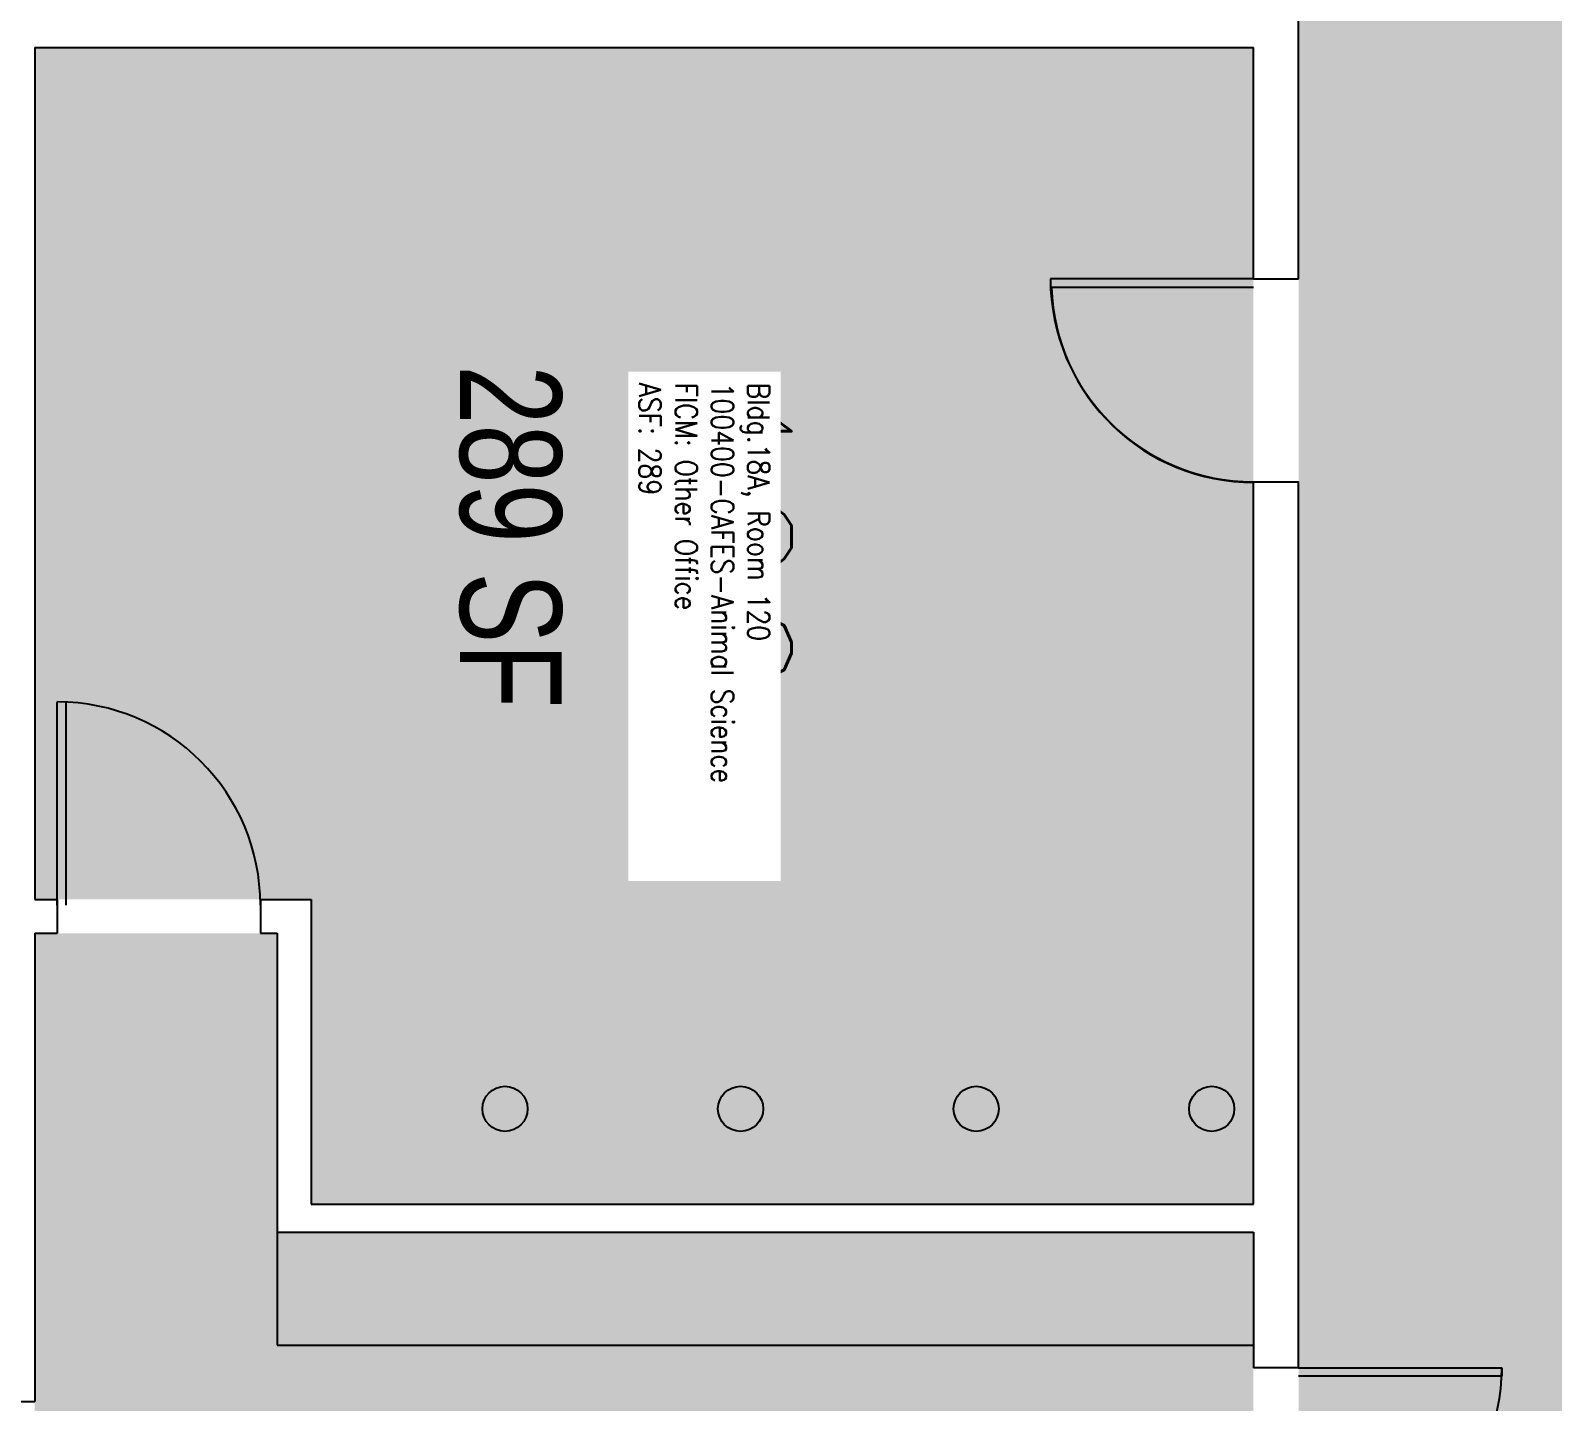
# Model space of a CAD drawing. Header units: inches. Extents: x -4 to 2901, y -182 to 1777.
# Drawn here: x 374.3 to 644, y 205 to 448 of the extents above; entities that cross this region are included whole.
import ezdxf
from ezdxf.enums import TextEntityAlignment as Align

# ---------------------------------------------------------------- set-up
doc = ezdxf.new("R2010")
doc.units = ezdxf.units.IN
doc.header["$LTSCALE"] = 100
doc.header["$MEASUREMENT"] = 0
for name, color, linetype in [('A-DOOR', 2, 'CONTINUOUS'), ('A-FLOR', 3, 'CONTINUOUS'), ('A-IDEN-CNUM', 7, 'CONTINUOUS'), ('A-IDEN-RNUM', 7, 'CONTINUOUS'), ('A-IDEN-SNUM', 4, 'CONTINUOUS'), ('A-IDEN-VNUM', 4, 'CONTINUOUS'), ('A-WALL', 5, 'CONTINUOUS'), ('AREA-TEXT', 3, 'CONTINUOUS'), ('Rooms-Category-Color', 7, 'CONTINUOUS'), ('Rooms-College-Color', 7, 'CONTINUOUS'), ('Rooms-Department-Color', 7, 'CONTINUOUS'), ('Rooms-Division-Color', 7, 'CONTINUOUS'), ('Rooms-Information', 7, 'CONTINUOUS')]:
    doc.layers.add(name, color=color, linetype=linetype)
doc.styles.add('AREA', font='arial.ttf', dxfattribs={"width": 0.75, "height": 12})
doc.styles.add('ROOMSNUMBER', font='txt.shx', dxfattribs={"height": 0.03})
doc.styles.add('ROOMVNUMBER', font='simplex.shx', dxfattribs={"width": 0.85})

msp = doc.modelspace()

# ---------------------------------------------------------------- hatches: boundary and pattern name
at = {"layer": 'Rooms-Category-Color', "true_color": 0xadadad}
msp.add_hatch(color=253, dxfattribs=at).paths.add_polyline_path([(2270, 1228), (2270, 1303.01), (2167.28, 1303.01), (2131.28, 1303.01), (1948, 1303.01), (1948, 1371.01), (1842, 1371.01), (1842, 1351.01), (1842, 1315.01), (1842, 1311.01), (1888, 1311.01), (1888, 1303.01), (1854, 1303.01), (1854, 1300), (1848, 1300), (1848, 1303.01), (1749, 1303.01), (1749, 1321.01), (1685, 1321.01), (1685, 1303.01), (1567, 1303.01), (1531, 1303.01), (1513, 1303.01), (1477, 1303.01), (1415, 1303.01), (1355, 1303.01), (1349, 1303.01), (1256.5, 1303.01), (1220.5, 1303.01), (848.5, 1303.01), (812.5, 1303.01), (591, 1303.01), (591, 1433), (585, 1433), (549, 1433), (513, 1433), (513, 1421), (513, 1385), (513, 1350.96), (513, 1268), (513, 1232), (513, 1075), (513, 1039), (513, 763), (513, 691), (513, 649), (599, 649), (599, 404.01), (599, 368.01), (599, 211), (599, 175), (599, 145.75), (599, 85.75), (599, 45), (602, 45), (674, 45), (677, 45), (677, 242), (677, 278), (677, 518), (677, 566), (677, 721), (624, 721), (591, 721), (591, 1225), (970.57, 1225), (1042.5, 1225), (1261.25, 1225), (1297.25, 1225), (1560, 1225), (1596, 1225), (1786.06, 1225), (1822.06, 1225), (1848, 1225), (1848, 1228), (1854, 1228), (1854, 1225), (1997, 1225), (2270, 1225)])
at = {"layer": 'Rooms-Category-Color', "true_color": 0xfa9ba3}
msp.add_hatch(color=241, dxfattribs=at).paths.add_polyline_path([(591, 368.01), (591, 404.01), (591, 445.01), (375, 445.01), (375, 294), (379, 294), (415, 294), (424, 294), (424, 240), (591, 240)])
at = {"layer": 'Rooms-Category-Color', "true_color": 0xe3f498}
msp.add_hatch(color=61, dxfattribs=at).paths.add_polyline_path([(591, 85.75), (591, 145.75), (591, 175), (591, 211), (591, 235), (418, 235), (418, 288), (415, 288), (379, 288), (375, 288), (375, 205), (375, 169), (375, 4), (591, 4)])
at = {"layer": 'Rooms-College-Color', "true_color": 0xadadad}
msp.add_hatch(color=253, dxfattribs=at).paths.add_polyline_path([(2270, 1228), (2270, 1303.01), (2167.28, 1303.01), (2131.28, 1303.01), (1948, 1303.01), (1948, 1371.01), (1842, 1371.01), (1842, 1351.01), (1842, 1315.01), (1842, 1311.01), (1888, 1311.01), (1888, 1303.01), (1854, 1303.01), (1854, 1300), (1848, 1300), (1848, 1303.01), (1749, 1303.01), (1749, 1321.01), (1685, 1321.01), (1685, 1303.01), (1567, 1303.01), (1531, 1303.01), (1513, 1303.01), (1477, 1303.01), (1415, 1303.01), (1355, 1303.01), (1349, 1303.01), (1256.5, 1303.01), (1220.5, 1303.01), (848.5, 1303.01), (812.5, 1303.01), (591, 1303.01), (591, 1433), (585, 1433), (549, 1433), (513, 1433), (513, 1421), (513, 1385), (513, 1350.96), (513, 1268), (513, 1232), (513, 1075), (513, 1039), (513, 763), (513, 691), (513, 649), (599, 649), (599, 404.01), (599, 368.01), (599, 211), (599, 175), (599, 145.75), (599, 85.75), (599, 45), (602, 45), (674, 45), (677, 45), (677, 242), (677, 278), (677, 518), (677, 566), (677, 721), (624, 721), (591, 721), (591, 1225), (970.57, 1225), (1042.5, 1225), (1261.25, 1225), (1297.25, 1225), (1560, 1225), (1596, 1225), (1786.06, 1225), (1822.06, 1225), (1848, 1225), (1848, 1228), (1854, 1228), (1854, 1225), (1997, 1225), (2270, 1225)])
at = {"layer": 'Rooms-College-Color', "true_color": 0xe3c5e1}
for points in [[(591, 368.01), (591, 404.01), (591, 445.01), (375, 445.01), (375, 294), (379, 294), (415, 294), (424, 294), (424, 240), (591, 240)], [(591, 85.75), (591, 145.75), (591, 175), (591, 211), (591, 235), (418, 235), (418, 288), (415, 288), (379, 288), (375, 288), (375, 205), (375, 169), (375, 4), (591, 4)]]:
    msp.add_hatch(color=254, dxfattribs=at).paths.add_polyline_path(points)
at = {"layer": 'Rooms-Department-Color', "true_color": 0xacacac}
msp.add_hatch(color=253, dxfattribs=at).paths.add_polyline_path([(2270, 1228), (2270, 1303.01), (2167.28, 1303.01), (2131.28, 1303.01), (1948, 1303.01), (1948, 1371.01), (1842, 1371.01), (1842, 1351.01), (1842, 1315.01), (1842, 1311.01), (1888, 1311.01), (1888, 1303.01), (1854, 1303.01), (1854, 1300), (1848, 1300), (1848, 1303.01), (1749, 1303.01), (1749, 1321.01), (1685, 1321.01), (1685, 1303.01), (1567, 1303.01), (1531, 1303.01), (1513, 1303.01), (1477, 1303.01), (1415, 1303.01), (1355, 1303.01), (1349, 1303.01), (1256.5, 1303.01), (1220.5, 1303.01), (848.5, 1303.01), (812.5, 1303.01), (591, 1303.01), (591, 1433), (585, 1433), (549, 1433), (513, 1433), (513, 1421), (513, 1385), (513, 1350.96), (513, 1268), (513, 1232), (513, 1075), (513, 1039), (513, 763), (513, 691), (513, 649), (599, 649), (599, 404.01), (599, 368.01), (599, 211), (599, 175), (599, 145.75), (599, 85.75), (599, 45), (602, 45), (674, 45), (677, 45), (677, 242), (677, 278), (677, 518), (677, 566), (677, 721), (624, 721), (591, 721), (591, 1225), (970.57, 1225), (1042.5, 1225), (1261.25, 1225), (1297.25, 1225), (1560, 1225), (1596, 1225), (1786.06, 1225), (1822.06, 1225), (1848, 1225), (1848, 1228), (1854, 1228), (1854, 1225), (1997, 1225), (2270, 1225)])
at = {"layer": 'Rooms-Department-Color', "true_color": 0xe3c5e1}
for points in [[(591, 368.01), (591, 404.01), (591, 445.01), (375, 445.01), (375, 294), (379, 294), (415, 294), (424, 294), (424, 240), (591, 240)], [(591, 85.75), (591, 145.75), (591, 175), (591, 211), (591, 235), (418, 235), (418, 288), (415, 288), (379, 288), (375, 288), (375, 205), (375, 169), (375, 4), (591, 4)]]:
    msp.add_hatch(color=254, dxfattribs=at).paths.add_polyline_path(points)
at = {"layer": 'Rooms-Division-Color', "true_color": 0xadadad}
msp.add_hatch(color=253, dxfattribs=at).paths.add_polyline_path([(2270, 1228), (2270, 1303.01), (2167.28, 1303.01), (2131.28, 1303.01), (1948, 1303.01), (1948, 1371.01), (1842, 1371.01), (1842, 1351.01), (1842, 1315.01), (1842, 1311.01), (1888, 1311.01), (1888, 1303.01), (1854, 1303.01), (1854, 1300), (1848, 1300), (1848, 1303.01), (1749, 1303.01), (1749, 1321.01), (1685, 1321.01), (1685, 1303.01), (1567, 1303.01), (1531, 1303.01), (1513, 1303.01), (1477, 1303.01), (1415, 1303.01), (1355, 1303.01), (1349, 1303.01), (1256.5, 1303.01), (1220.5, 1303.01), (848.5, 1303.01), (812.5, 1303.01), (591, 1303.01), (591, 1433), (585, 1433), (549, 1433), (513, 1433), (513, 1421), (513, 1385), (513, 1350.96), (513, 1268), (513, 1232), (513, 1075), (513, 1039), (513, 763), (513, 691), (513, 649), (599, 649), (599, 404.01), (599, 368.01), (599, 211), (599, 175), (599, 145.75), (599, 85.75), (599, 45), (602, 45), (674, 45), (677, 45), (677, 242), (677, 278), (677, 518), (677, 566), (677, 721), (624, 721), (591, 721), (591, 1225), (970.57, 1225), (1042.5, 1225), (1261.25, 1225), (1297.25, 1225), (1560, 1225), (1596, 1225), (1786.06, 1225), (1822.06, 1225), (1848, 1225), (1848, 1228), (1854, 1228), (1854, 1225), (1997, 1225), (2270, 1225)])
at = {"layer": 'Rooms-Division-Color', "true_color": 0xe3c5e1}
for points in [[(591, 368.01), (591, 404.01), (591, 445.01), (375, 445.01), (375, 294), (379, 294), (415, 294), (424, 294), (424, 240), (591, 240)], [(591, 85.75), (591, 145.75), (591, 175), (591, 211), (591, 235), (418, 235), (418, 288), (415, 288), (379, 288), (375, 288), (375, 205), (375, 169), (375, 4), (591, 4)]]:
    msp.add_hatch(color=254, dxfattribs=at).paths.add_polyline_path(points)

# ---------------------------------------------------------------- linework, layer by layer
at = {"layer": 'A-DOOR', "linetype": 'Continuous'}
for p, q in [((591, 404.01), (555, 404.01)), ((555, 404.01), (555, 402.51)), ((555, 402.51), (591, 402.51)), ((379, 293), (379, 329)), ((380.5, 329), (380.5, 293)), ((599, 211), (635, 211)), ((635, 211), (635, 209.5)), ((635, 209.5), (599, 209.5))]:
    msp.add_line(p, q, dxfattribs=at)
for centre, start, end in [((591, 404.01), 180, 270), ((379, 293), 0, 90), ((599, 211), 270, 0)]:
    msp.add_arc(centre, 36, start, end, dxfattribs=at)
at = {"layer": 'A-DOOR'}
msp.add_arc((590.85, 403.58), 35.66, 181.7728, 270.3593, dxfattribs=at)
at = {"layer": 'A-FLOR', "linetype": 'Continuous'}
for p, q in [((418, 235), (418, 215)), ((418, 215), (591, 215))]:
    msp.add_line(p, q, dxfattribs=at)
for centre in [(458.35, 256.88), (500.1, 256.88), (541.85, 256.88), (583.6, 256.88)]:
    msp.add_circle(centre, 4, dxfattribs=at)
at = {"layer": 'A-WALL', "linetype": 'Continuous'}
for p, q in [((599, 404.01), (599, 649)), ((375, 445.01), (375, 294)), ((375, 445.01), (591, 445.01)), ((591, 404.01), (591, 445.01)), ((591, 404.01), (599, 404.01)), ((591, 368.01), (599, 368.01)), ((591, 240), (591, 368.01)), ((599, 211), (599, 368.01)), ((375, 294), (379, 294)), ((379, 294), (379, 288)), ((415, 294), (415, 288)), ((415, 294), (424, 294)), ((424, 294), (424, 240)), ((375, 288), (379, 288)), ((375, 288), (375, 205)), ((415, 288), (418, 288)), ((418, 288), (418, 235)), ((424, 240), (591, 240)), ((418, 235), (591, 235)), ((591, 235), (591, 211)), ((599, 211), (591, 211)), ((369, 205), (375, 205))]:
    msp.add_line(p, q, dxfattribs=at)

# ---------------------------------------------------------------- texts
at = {"layer": 'A-IDEN-CNUM', "style": 'ROOMSNUMBER', "width": 0.85}
msp.add_text('CAD #018-A_0120-00', height=1, dxfattribs=at).set_placement((492, 345), align=Align.MIDDLE)
at = {"layer": 'A-IDEN-RNUM', "style": 'ROOMSNUMBER', "width": 0.85}
msp.add_text('0120-00', height=1, dxfattribs=at).set_placement((492, 348), align=Align.MIDDLE)
at = {"layer": 'A-IDEN-SNUM', "style": 'ROOMSNUMBER', "width": 0.85}
msp.add_text('018A012000', height=1, dxfattribs=at).set_placement((492, 348), align=Align.MIDDLE)
at = {"layer": 'A-IDEN-VNUM', "style": 'ROOMVNUMBER', "width": 0.85}
msp.add_text('120', height=27, rotation=270, dxfattribs=at).set_placement((495.61, 358.27), align=Align.MIDDLE)
at = {"layer": 'AREA-TEXT', "style": 'AREA', "width": 0.75}
msp.add_text('289 SF', height=18, rotation=270, dxfattribs=at).set_placement((459.38, 358.27), align=Align.MIDDLE_CENTER)

# ---------------------------------------------------------------- next in the draw order: texts
at = {"layer": 'Rooms-Information', "insert": (482.11, 385.59), "char_height": 3.8571, "width": 86.4, "attachment_point": 7, "rotation": 270, "style": 'ROOMVNUMBER', "bg_fill": 3, "box_fill_scale": 1.5, "bg_fill_color": 256, "bg_fill_true_color": 13158600, "bg_fill_transparency": 0}
msp.add_mtext('Bldg.18A, Room 120^M^J100400-CAFES-Animal Science^M^JFICM: Other Office^M^JASF: 289', dxfattribs=at)

doc.saveas('drawing.dxf')
